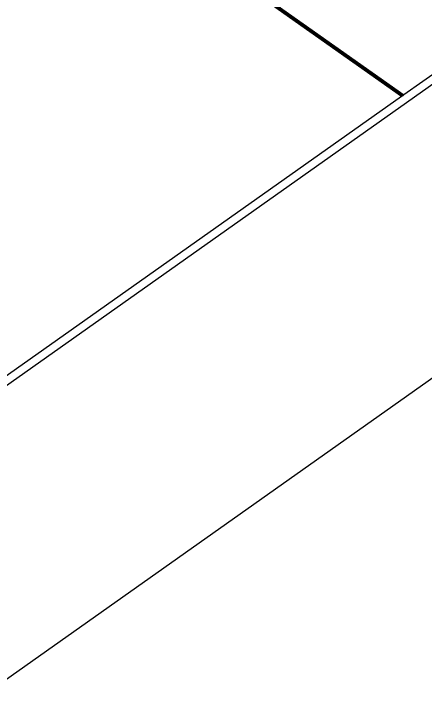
# Model space of a CAD drawing. Header units: inches. Extents: x 12 to 4609, y 5 to 3256.
# Drawn here: x 3283 to 3728, y 1574 to 2328 of the extents above; entities that cross this region are included whole.
import ezdxf

# ---------------------------------------------------------------- set-up
doc = ezdxf.new("R2010")
doc.units = ezdxf.units.IN
doc.header["$MEASUREMENT"] = 0

msp = doc.modelspace()

# ---------------------------------------------------------------- linework, layer by layer
for p, q in [((3703, 2238.87), (3206.87, 2589.7)), ((3207.41, 2590.19), (3703.62, 2239.31)), ((3704.3, 2239.79), (3207.87, 2590.82)), ((3704.93, 2240.23), (3208.17, 2591.49)), ((3208.28, 2592.11), (3705.42, 2240.58)), ((3230.2, 1894.55), (3930.24, 2389.55)), ((3855.08, 2346.41), (3705.42, 2240.58)), ((3703, 2238.87), (3271.34, 1933.64)), ((3703.62, 2239.31), (3703, 2238.87)), ((3704.3, 2239.79), (3703.62, 2239.31)), ((3704.93, 2240.23), (3704.3, 2239.79)), ((3705.42, 2240.58), (3704.93, 2240.23)), ((3933.77, 2073.85), (3226.67, 1573.85))]:
    msp.add_line(p, q)

doc.saveas('drawing.dxf')
